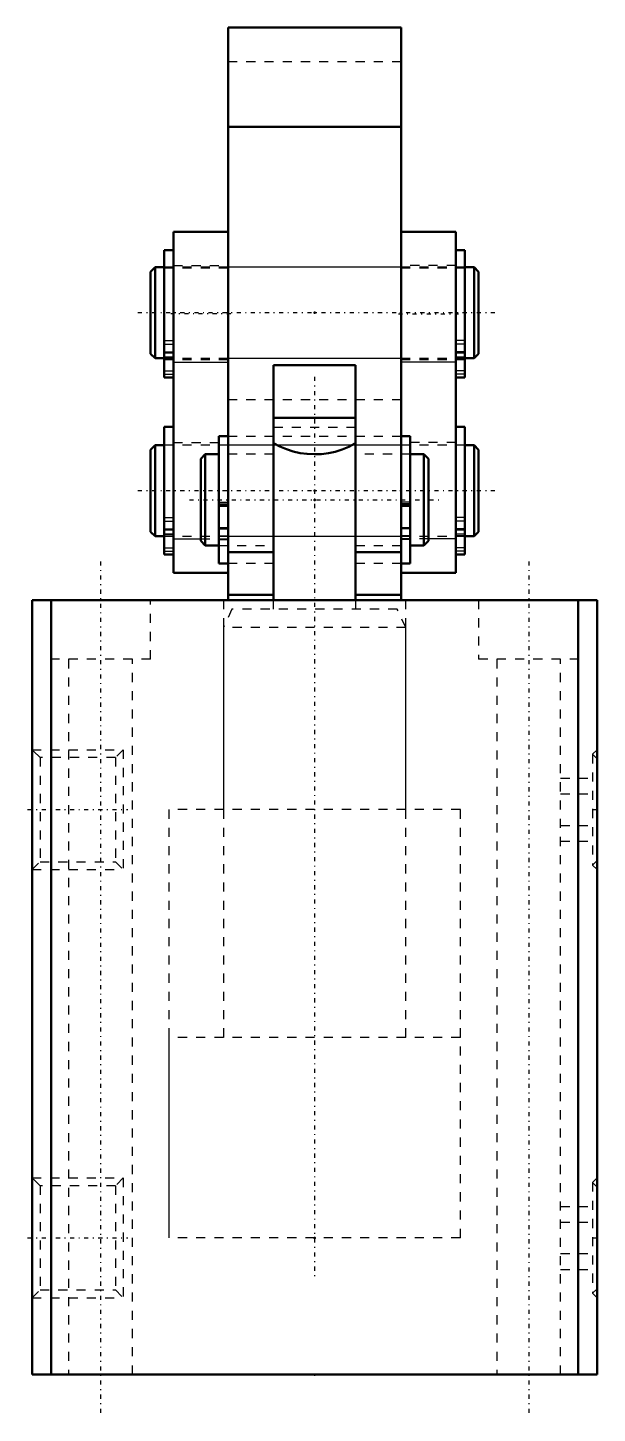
# Model space of a CAD drawing. Header units: millimetres. Extents: x -32 to 240, y -114 to 148.
# Drawn here: x 177.4 to 239.9, y -5.1 to 147 of the extents above.
import ezdxf

# ---------------------------------------------------------------- set-up
doc = ezdxf.new("R2010")
doc.units = ezdxf.units.MM
doc.linetypes.add('Center', pattern=[1.5, 0.45, -0.5, 0.05, -0.5])
doc.linetypes.add('Dashed', pattern=[2, 1, -1])
for name, color, linetype, lineweight in [('2d ConnectionPoints', 7, 'Continuous', 50), ('AM_0', 7, 'Continuous', 50), ('AM_4', 3, 'Continuous', 25), ('AM_5', 3, 'Continuous', 25), ('AM_7', 7, 'Center', 25), ('AM_9', 6, 'Dashed', 25)]:
    doc.layers.add(name, color=color, linetype=linetype, lineweight=lineweight)

# ---------------------------------------------------------------- blocks, each defined once
blk = doc.blocks.new('1_OS4_32_block_2__0_in_OS4_SD_32_25_0__2')
at = {"layer": 'AM_0'}
for p, q in [((15.5, 125.42), (9.5, 125.42)), ((15.5, 88), (15.5, 125.42)), ((16.5, 123.42), (15.5, 123.42)), ((16.5, 109.42), (16.5, 123.42)), ((15.5, 109.42), (16.5, 109.42)), ((16.5, 104), (15.5, 104)), ((16.5, 90), (16.5, 104)), ((15.5, 90), (16.5, 90)), ((9.5, 88), (15.5, 88))]:
    blk.add_line(p, q, dxfattribs=at)
at = {"layer": 'AM_4'}
for p, q in [((15.5, 111.13), (9.5, 111.13)), ((15.5, 91.71), (12.5, 91.71))]:
    blk.add_line(p, q, dxfattribs=at)
at = {"layer": 'AM_7'}
blk.add_line((9.2, 116.42), (15.8, 116.42), dxfattribs=at)
at = {"layer": 'AM_9'}
for p, q in [((15.5, 121.71), (9.5, 121.71)), ((16.5, 121.42), (9.5, 121.42)), ((16.5, 113.49), (15.5, 113.49)), ((16.5, 113.09), (15.5, 113.09)), ((9.5, 111.42), (16.5, 111.42)), ((16.5, 112.26), (15.5, 112.26)), ((16.5, 112.2), (15.5, 112.2)), ((15.5, 112.14), (16.5, 112.14)), ((16.5, 111.67), (15.5, 111.67)), ((16.5, 111.65), (15.5, 111.65)), ((16.5, 111.48), (15.5, 111.48)), ((16.5, 110.17), (15.5, 110.17)), ((16.5, 109.78), (15.5, 109.78)), ((15.5, 102.29), (9.5, 102.29)), ((16.5, 102), (9.5, 102)), ((16.5, 94.08), (15.5, 94.08)), ((16.5, 93.67), (15.5, 93.67)), ((16.5, 92.84), (15.5, 92.84)), ((16.5, 92.79), (15.5, 92.79)), ((9.5, 92), (16.5, 92)), ((12.5, 91.71), (9.5, 91.71)), ((15.5, 92.72), (16.5, 92.72)), ((16.5, 92.25), (15.5, 92.25)), ((16.5, 92.24), (15.5, 92.24)), ((16.5, 92.06), (15.5, 92.06)), ((16.5, 90.75), (15.5, 90.75)), ((16.5, 90.36), (15.5, 90.36))]:
    blk.add_line(p, q, dxfattribs=at)
blk = doc.blocks.new('2_OS4_32_block__0_in_OS4_SD_32_25_0__2')
at = {"layer": 'AM_0'}
for p, q in [((-15.5, 88), (-15.5, 125.42)), ((-9.5, 125.42), (-15.5, 125.42)), ((-15.5, 123.42), (-16.5, 123.42)), ((-16.5, 109.42), (-16.5, 123.42)), ((-16.5, 109.42), (-15.5, 109.42)), ((-15.5, 104), (-16.5, 104)), ((-16.5, 90), (-16.5, 104)), ((-16.5, 90), (-15.5, 90)), ((-15.5, 88), (-9.5, 88))]:
    blk.add_line(p, q, dxfattribs=at)
at = {"layer": 'AM_4'}
for p, q in [((-15.5, 111.13), (-9.5, 111.13)), ((-15.5, 91.71), (-12.5, 91.71))]:
    blk.add_line(p, q, dxfattribs=at)
at = {"layer": 'AM_7'}
blk.add_line((-9.2, 116.42), (-15.8, 116.42), dxfattribs=at)
at = {"layer": 'AM_9'}
for p, q in [((-15.5, 121.71), (-9.5, 121.71)), ((-9.5, 121.42), (-16.5, 121.42)), ((-16.5, 113.49), (-15.5, 113.49)), ((-16.5, 113.09), (-15.5, 113.09)), ((-16.5, 112.26), (-15.5, 112.26)), ((-16.5, 112.2), (-15.5, 112.2)), ((-16.5, 112.14), (-15.5, 112.14)), ((-15.5, 111.67), (-16.5, 111.67)), ((-16.5, 111.65), (-15.5, 111.65)), ((-16.5, 111.48), (-15.5, 111.48)), ((-16.5, 111.42), (-9.5, 111.42)), ((-16.5, 110.17), (-15.5, 110.17)), ((-16.5, 109.78), (-15.5, 109.78)), ((-9.5, 102), (-16.5, 102)), ((-15.5, 102.29), (-9.5, 102.29)), ((-16.5, 94.08), (-15.5, 94.08)), ((-16.5, 93.67), (-15.5, 93.67)), ((-16.5, 92.84), (-15.5, 92.84)), ((-16.5, 92.79), (-15.5, 92.79)), ((-16.5, 92.72), (-15.5, 92.72)), ((-15.5, 92.25), (-16.5, 92.25)), ((-16.5, 92.24), (-15.5, 92.24)), ((-16.5, 92.06), (-15.5, 92.06)), ((-16.5, 92), (-9.5, 92)), ((-12.5, 91.71), (-9.5, 91.71)), ((-16.5, 90.75), (-15.5, 90.75)), ((-16.5, 90.36), (-15.5, 90.36))]:
    blk.add_line(p, q, dxfattribs=at)
blk = doc.blocks.new('3_OS4_32_pin__1_0_in_OS4_SD_32_25_0__2')
at = {"layer": 'AM_0'}
for p, q in [((-17.5, 102), (-18, 101.5)), ((-16.5, 102), (-17.5, 102)), ((-17.5, 92), (-17.5, 102)), ((17.5, 102), (16.5, 102)), ((18, 101.5), (17.5, 102)), ((17.5, 92), (17.5, 102)), ((-18, 92.5), (-18, 101.5)), ((18, 92.5), (18, 101.5)), ((-18, 92.5), (-17.5, 92)), ((-17.5, 92), (-16.5, 92)), ((16.5, 92), (17.5, 92)), ((17.5, 92), (18, 92.5))]:
    blk.add_line(p, q, dxfattribs=at)
at = {"layer": 'AM_7'}
blk.add_line((19.8, 97), (-19.8, 97), dxfattribs=at)
at = {"layer": 'AM_9'}
for p, q in [((16.5, 102), (-16.5, 102)), ((-16.5, 92), (16.5, 92))]:
    blk.add_line(p, q, dxfattribs=at)
blk = doc.blocks.new('4_OS4_32_pin__2_0_in_OS4_SD_32_25_0__2')
at = {"layer": 'AM_0'}
for p, q in [((-17.5, 121.54), (-18, 121.04)), ((-18, 112.04), (-18, 121.04)), ((-16.5, 121.54), (-17.5, 121.54)), ((-17.5, 111.54), (-17.5, 121.54)), ((17.5, 121.54), (16.5, 121.54)), ((18, 121.04), (17.5, 121.54)), ((17.5, 111.54), (17.5, 121.54)), ((18, 112.04), (18, 121.04)), ((-18, 112.04), (-17.5, 111.54)), ((-17.5, 111.54), (-16.5, 111.54)), ((16.5, 111.54), (17.5, 111.54)), ((17.5, 111.54), (18, 112.04))]:
    blk.add_line(p, q, dxfattribs=at)
at = {"layer": 'AM_7'}
blk.add_line((19.8, 116.54), (-19.8, 116.54), dxfattribs=at)
at = {"layer": 'AM_9'}
for p, q in [((16.5, 121.54), (-16.5, 121.54)), ((-16.5, 111.54), (16.5, 111.54))]:
    blk.add_line(p, q, dxfattribs=at)
blk = doc.blocks.new('5_OS4_32_link__0_in_OS4_SD_32_25_0__2')
at = {"layer": 'AM_0'}
for p, q in [((-9.5, 147.83), (9.5, 147.83)), ((-9.5, 85.59), (-9.5, 147.83)), ((9.5, 85.59), (9.5, 147.83)), ((-9.5, 136.93), (9.5, 136.93)), ((-4.5, 110.79), (-4.5, 88.25)), ((4.5, 110.79), (-4.5, 110.79)), ((4.5, 88.25), (4.5, 110.79)), ((-9.5, 103), (-10.5, 103)), ((-10.5, 89), (-10.5, 103)), ((10.5, 103), (9.5, 103)), ((10.5, 89), (10.5, 103)), ((-9.5, 90.25), (-4.5, 90.25)), ((4.5, 90.25), (9.5, 90.25)), ((-10.5, 89), (-9.5, 89)), ((9.5, 89), (10.5, 89)), ((-9.5, 85.59), (-4.5, 85.59)), ((4.5, 85.59), (9.5, 85.59))]:
    blk.add_line(p, q, dxfattribs=at)
at = {"layer": 'AM_9'}
for p, q in [((-9.5, 144.12), (9.5, 144.12)), ((9.5, 121.54), (-9.5, 121.54)), ((-9.5, 111.54), (9.5, 111.54)), ((-4.5, 103.98), (4.5, 103.98)), ((-4.5, 101), (-10.5, 101)), ((10.5, 101), (4.5, 101)), ((-10.5, 95.76), (-9.5, 95.76)), ((-10.5, 95.58), (-9.5, 95.58)), ((-10.5, 95.45), (-9.5, 95.45)), ((-10.5, 95.3), (-9.5, 95.3)), ((-10.5, 95.3), (-9.5, 95.3)), ((10.5, 95.76), (9.5, 95.76)), ((10.5, 95.58), (9.5, 95.58)), ((10.5, 95.45), (9.5, 95.45)), ((9.5, 95.3), (10.5, 95.3)), ((10.5, 95.3), (9.5, 95.3)), ((-9.5, 92.95), (-10.5, 92.95)), ((-10.5, 92.89), (-9.5, 92.89)), ((-10.5, 92.84), (-9.5, 92.84)), ((10.5, 92.95), (9.5, 92.95)), ((10.5, 92.89), (9.5, 92.89)), ((10.5, 92.84), (9.5, 92.84)), ((-10.5, 92.07), (-9.5, 92.07)), ((-10.5, 91.64), (-9.5, 91.64)), ((10.5, 92.07), (9.5, 92.07)), ((10.5, 91.64), (9.5, 91.64)), ((-10.5, 91), (-4.5, 91)), ((4.5, 91), (10.5, 91)), ((-9.5, 89.04), (-4.5, 89.04)), ((4.5, 89.04), (9.5, 89.04))]:
    blk.add_line(p, q, dxfattribs=at)
blk = doc.blocks.new('6_OS4_SD_32_25_0_rod__0_in_OS4_SD_32_25_0__2')
at = {"layer": 'AM_0'}
for p, q in [((-4.5, 105), (4.5, 105)), ((-12, 101), (-12.5, 100.5)), ((-12.5, 100.5), (-12.5, 91.5)), ((-10.5, 101), (-12, 101)), ((-12, 101), (-12, 91)), ((12, 101), (10.5, 101)), ((12.5, 100.5), (12, 101)), ((12, 101), (12, 91)), ((12.5, 100.5), (12.5, 91.5)), ((-12.5, 91.5), (-12, 91)), ((12, 91), (12.5, 91.5)), ((-12, 91), (-10.5, 91)), ((10.5, 91), (12, 91)), ((-4.5, 85), (-4.5, 88.25)), ((4.5, 88.25), (4.5, 85))]:
    blk.add_line(p, q, dxfattribs=at)
blk.add_lwpolyline([(-4.5, 102.22), (-3.81, 101.85), (-3.09, 101.55), (-2.35, 101.31), (-1.59, 101.14), (-0.82, 101.04), (-0.04, 101), (0.74, 101.03), (1.51, 101.13), (2.27, 101.29), (3.02, 101.52), (3.74, 101.82), (4.43, 102.18), (4.5, 102.22)], dxfattribs=at)
at = {"layer": 'AM_7'}
for p, q in [((0, 109.5), (0, 10.5)), ((-13.75, 96), (13.75, 96))]:
    blk.add_line(p, q, dxfattribs=at)
at = {"layer": 'AM_9'}
for p, q in [((-4.5, 101), (-10.5, 101)), ((10.5, 101), (4.5, 101)), ((-10.5, 91), (-4.5, 91)), ((4.5, 91), (10.5, 91)), ((-9.07, 84), (-10, 82)), ((9.07, 84), (-9.07, 84)), ((-4.5, 84), (-4.5, 85)), ((4.5, 85), (4.5, 84)), ((10, 82), (9.07, 84)), ((10, 82), (-10, 82)), ((-10, 82), (-10, 37)), ((10, 37), (10, 82)), ((16, 37), (-16, 37)), ((-16, 37), (-16, 15)), ((16, 15), (16, 37)), ((16, 15), (-16, 15))]:
    blk.add_line(p, q, dxfattribs=at)
blk = doc.blocks.new('7_OS4_SD_32_25_0_body__0_in_OS4_SD_32_25_0__2')
at = {"layer": 'AM_0'}
for p, q in [((-9.5, 85), (-9.5, 85.59)), ((9.5, 85), (9.5, 85.59)), ((-31, 85), (31, 85)), ((-31, 85), (-31, 0)), ((-28.93, 85), (-28.93, 0)), ((28.93, 85), (28.93, 0)), ((31, 85), (31, 0)), ((-31, 0), (31, 0))]:
    blk.add_line(p, q, dxfattribs=at)
at = {"layer": 'AM_5', "linetype": 'Dashed'}
for p, q in [((-31, 68.58), (-21, 68.58)), ((-31, 55.42), (-21, 55.42)), ((-31, 21.58), (-21, 21.58)), ((-31, 8.42), (-21, 8.42))]:
    blk.add_line(p, q, dxfattribs=at)
at = {"layer": 'AM_7'}
for p, q in [((-23.5, 89.25), (-23.5, -4.25)), ((23.5, 89.25), (23.5, -4.25)), ((-31.5, 62), (-20.5, 62)), ((30.48, 62), (31.02, 62)), ((-31.5, 15), (-20.5, 15)), ((30.48, 15), (31.02, 15))]:
    blk.add_line(p, q, dxfattribs=at)
at = {"layer": 'AM_9'}
for p, q in [((-9.5, 107), (9.5, 107)), ((-9.5, 103), (9.5, 103)), ((9.5, 102), (-9.5, 102)), ((-9.5, 92), (9.5, 92)), ((-29, 85), (-29, 78.5)), ((-18, 78.5), (-18, 85)), ((-10, 85), (-10, 62)), ((10, 62), (10, 85)), ((18, 85), (18, 78.5)), ((29, 78.5), (29, 85)), ((-18, 78.5), (-29, 78.5)), ((-27, 78.5), (-27, 0)), ((-20, 0), (-20, 78.5)), ((29, 78.5), (18, 78.5)), ((20, 78.5), (20, 0)), ((27, 0), (27, 78.5)), ((-30.14, 67.72), (-31, 68.58)), ((-21, 68.58), (-21.86, 67.72)), ((-21, 68.58), (-21, 55.42)), ((31, 68.58), (30.5, 68.08)), ((-21.86, 67.72), (-30.14, 67.72)), ((-30.14, 67.72), (-30.14, 56.28)), ((-21.86, 67.72), (-21.86, 56.28)), ((31, 67.58), (30.5, 68.08)), ((30.5, 68.08), (30.5, 55.92)), ((27, 65.46), (31, 65.46)), ((27, 63.73), (31, 63.73)), ((16, 62), (-16, 62)), ((-16, 62), (-16, 15)), ((16, 15), (16, 62)), ((27, 60.27), (31, 60.27)), ((27, 58.54), (31, 58.54)), ((-31, 55.42), (-30.14, 56.28)), ((-30.14, 56.28), (-21.86, 56.28)), ((-21.86, 56.28), (-21, 55.42)), ((30.5, 55.92), (31, 56.42)), ((30.5, 55.92), (31, 55.42)), ((-30.14, 20.72), (-31, 21.58)), ((-21, 21.58), (-21.86, 20.72)), ((-21, 21.58), (-21, 8.42)), ((31, 21.58), (30.5, 21.08)), ((-21.86, 20.72), (-30.14, 20.72)), ((-30.14, 20.72), (-30.14, 9.28)), ((-21.86, 20.72), (-21.86, 9.28)), ((31, 20.58), (30.5, 21.08)), ((30.5, 21.08), (30.5, 8.92)), ((27, 18.46), (31, 18.46)), ((27, 16.73), (31, 16.73)), ((16, 15), (-16, 15)), ((27, 13.27), (31, 13.27)), ((27, 11.54), (31, 11.54)), ((-31, 8.42), (-30.14, 9.28)), ((-30.14, 9.28), (-21.86, 9.28)), ((-21.86, 9.28), (-21, 8.42)), ((30.5, 8.92), (31, 9.42)), ((30.5, 8.92), (31, 8.42))]:
    blk.add_line(p, q, dxfattribs=at)

msp = doc.modelspace()

# ---------------------------------------------------------------- linework, layer by layer
at = {"layer": '2d ConnectionPoints'}
for p in [(199.39, 115.69), (208.89, 115.69), (208.89, 115.69), (218.39, 115.69), (199.39, 115.56), (199.39, 96.15), (199.39, 96.15), (208.89, 96.15), (208.89, 96.15), (218.39, 96.15), (208.89, 95.15), (208.89, 95.15), (208.89, 14.15), (208.89, 14.15), (208.89, -0.85), (208.89, -0.85)]:
    msp.add_point(p, dxfattribs=at)

# ---------------------------------------------------------------- block references
for name in ['5_OS4_32_link__0_in_OS4_SD_32_25_0__2', '2_OS4_32_block__0_in_OS4_SD_32_25_0__2', '1_OS4_32_block_2__0_in_OS4_SD_32_25_0__2', '4_OS4_32_pin__2_0_in_OS4_SD_32_25_0__2', '6_OS4_SD_32_25_0_rod__0_in_OS4_SD_32_25_0__2', '7_OS4_SD_32_25_0_body__0_in_OS4_SD_32_25_0__2', '3_OS4_32_pin__1_0_in_OS4_SD_32_25_0__2']:
    msp.add_blockref(name, (208.89, -0.85))

doc.saveas('drawing.dxf')
